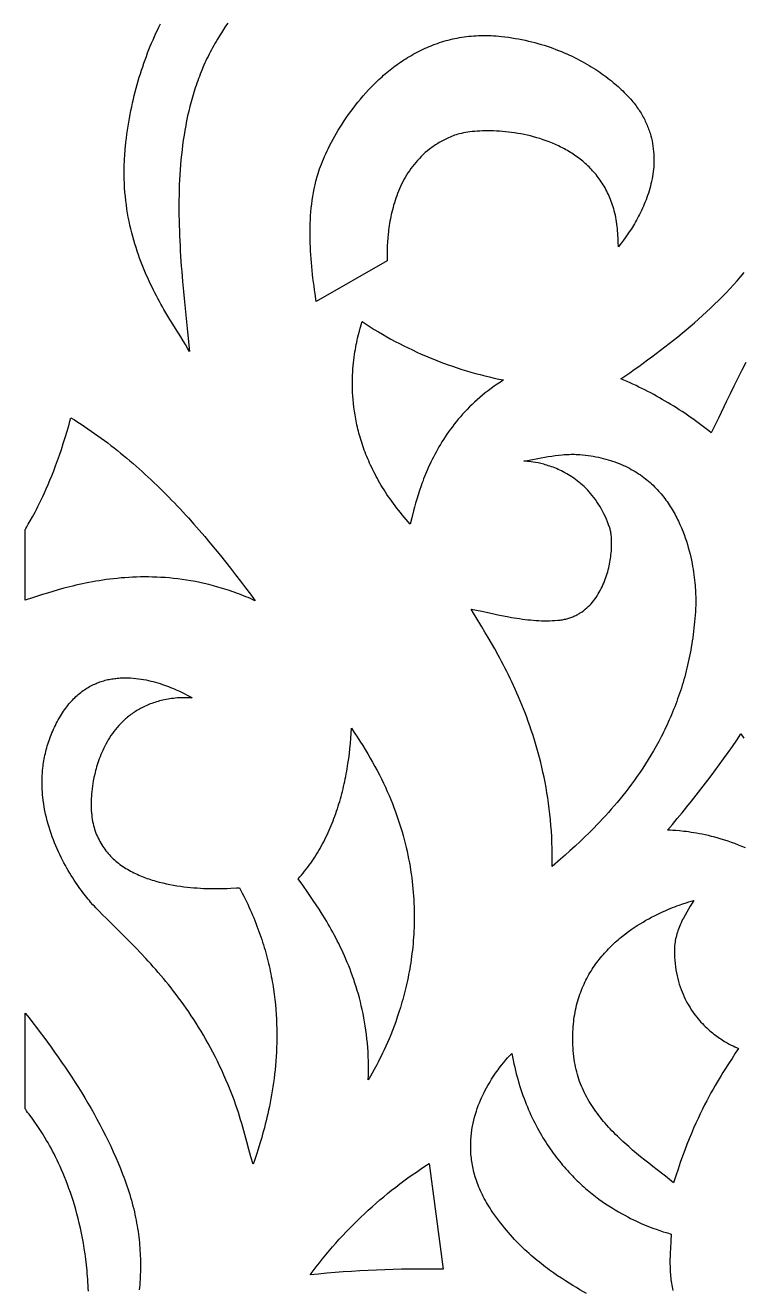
# Model space of a CAD drawing. Extents: x -1000 to 1000, y -1450 to 1450.
# Drawn here: x -550 to -323.5, y 194 to 593.4 of the extents above; entities that cross this region are included whole.
import ezdxf

# ---------------------------------------------------------------- set-up
doc = ezdxf.new("R2010")
doc.units = 0
doc.layers.add('LAYER_1', color=18, linetype='CONTINUOUS')

msp = doc.modelspace()

# ---------------------------------------------------------------- linework, layer by layer
at = {"layer": 'LAYER_1'}
for points in [[(-486.08, 594.04), (-486.75, 593.04), (-487.42, 592.02), (-488.08, 591), (-488.72, 589.97), (-489.36, 588.93), (-489.75, 588.26), (-490.14, 587.6), (-490.52, 586.93), (-490.89, 586.25), (-491.25, 585.57), (-491.61, 584.89), (-491.96, 584.21), (-492.3, 583.52), (-492.63, 582.84), (-492.96, 582.14), (-493.28, 581.45), (-493.59, 580.75), (-493.89, 580.05), (-494.19, 579.34), (-494.48, 578.64), (-494.76, 577.93), (-495.04, 577.21), (-495.31, 576.5), (-495.57, 575.78), (-495.83, 575.06), (-496.07, 574.34), (-496.32, 573.61), (-496.55, 572.88), (-496.78, 572.15), (-497.22, 570.68), (-497.64, 569.21), (-498.03, 567.72), (-498.39, 566.22), (-498.74, 564.72), (-499.06, 563.21), (-499.35, 561.69), (-499.63, 560.16), (-499.88, 558.62), (-500.12, 557.08), (-500.33, 555.53), (-500.52, 553.98), (-500.7, 552.42), (-500.85, 550.85), (-500.99, 549.28), (-501.11, 547.71), (-501.21, 546.13), (-501.3, 544.54), (-501.37, 542.95), (-501.42, 541.36), (-501.46, 539.76), (-501.49, 538.16), (-501.5, 536.56), (-501.5, 534.96), (-501.48, 533.35), (-501.45, 531.74), (-501.41, 530.14), (-501.36, 528.53), (-501.3, 526.91), (-501.23, 525.3), (-501.15, 523.69), (-501.06, 522.08), (-500.96, 520.47), (-500.85, 518.86), (-500.74, 517.25), (-500.62, 515.64), (-500.36, 512.43), (-500.07, 509.23), (-499.77, 506.04), (-499.46, 502.87), (-498.81, 496.58), (-498.16, 490.38), (-498.76, 491.42), (-499.43, 492.53), (-500.14, 493.7), (-500.91, 494.93), (-502.57, 497.58), (-503.45, 499), (-504.35, 500.48), (-505.28, 502.02), (-506.22, 503.62), (-506.69, 504.45), (-507.16, 505.29), (-507.63, 506.15), (-508.11, 507.02), (-508.58, 507.91), (-509.05, 508.81), (-509.52, 509.74), (-509.98, 510.67), (-510.44, 511.62), (-510.9, 512.59), (-511.35, 513.58), (-511.8, 514.58), (-512.23, 515.59), (-512.66, 516.62), (-513.08, 517.67), (-513.5, 518.74), (-513.9, 519.82), (-514.29, 520.91), (-514.67, 522.02), (-515.04, 523.15), (-515.4, 524.3), (-515.74, 525.46), (-516.07, 526.63), (-516.38, 527.83), (-516.68, 529.03), (-516.96, 530.26), (-517.22, 531.5), (-517.47, 532.76), (-517.7, 534.03), (-517.91, 535.32), (-518.09, 536.63), (-518.26, 537.95), (-518.41, 539.29), (-518.53, 540.64), (-518.63, 542.02), (-518.7, 543.4), (-518.76, 544.81), (-518.78, 546.23), (-518.78, 547.67), (-518.76, 549.12), (-518.7, 550.59), (-518.66, 551.33), (-518.62, 552.08), (-518.57, 552.83), (-518.51, 553.58), (-518.44, 554.34), (-518.37, 555.1), (-518.23, 556.4), (-518.08, 557.68), (-517.91, 558.96), (-517.73, 560.23), (-517.54, 561.48), (-517.34, 562.73), (-517.12, 563.97), (-516.9, 565.2), (-516.66, 566.41), (-516.41, 567.62), (-516.15, 568.82), (-515.87, 570.01), (-515.59, 571.19), (-515.29, 572.36), (-514.99, 573.52), (-514.67, 574.67), (-514.34, 575.81), (-514, 576.94), (-513.66, 578.07), (-513.3, 579.18), (-512.93, 580.28), (-512.55, 581.38), (-512.17, 582.46), (-511.77, 583.54), (-511.37, 584.61), (-510.95, 585.67), (-510.53, 586.71), (-510.1, 587.75), (-509.66, 588.78), (-509.21, 589.8), (-508.75, 590.82), (-508.29, 591.82), (-507.82, 592.81), (-507.34, 593.8)], [(-322.48, 486.88), (-323.75, 484.4), (-325, 481.91), (-326.24, 479.43), (-327.46, 476.94), (-328.67, 474.46), (-331.05, 469.52), (-333.4, 464.62), (-334.21, 465.28), (-335.03, 465.92), (-335.85, 466.56), (-336.68, 467.19), (-337.51, 467.81), (-338.35, 468.42), (-339.2, 469.03), (-340.05, 469.63), (-340.91, 470.23), (-341.77, 470.81), (-342.64, 471.39), (-343.51, 471.96), (-344.39, 472.52), (-345.27, 473.08), (-346.16, 473.63), (-347.06, 474.16), (-347.95, 474.7), (-348.86, 475.22), (-349.76, 475.74), (-350.68, 476.24), (-351.59, 476.74), (-352.51, 477.23), (-353.44, 477.71), (-354.37, 478.19), (-355.3, 478.65), (-356.23, 479.11), (-357.17, 479.56), (-358.12, 480), (-359.06, 480.43), (-360.01, 480.85), (-360.97, 481.27), (-361.92, 481.67), (-359.12, 483.64), (-357.72, 484.63), (-356.32, 485.63), (-354.93, 486.64), (-353.54, 487.65), (-352.15, 488.68), (-350.77, 489.71), (-349.4, 490.75), (-348.03, 491.8), (-346.67, 492.85), (-345.32, 493.92), (-343.98, 495), (-342.64, 496.09), (-341.32, 497.19), (-340, 498.3), (-338.7, 499.42), (-337.41, 500.56), (-336.13, 501.7), (-334.86, 502.86), (-333.61, 504.04), (-332.37, 505.23), (-331.15, 506.43), (-329.94, 507.64), (-328.75, 508.87), (-327.58, 510.12), (-326.42, 511.38), (-325.28, 512.65), (-324.16, 513.95), (-323.06, 515.25)], [(-322.64, 333.54), (-323.74, 334.02), (-324.83, 334.48), (-325.93, 334.91), (-327.02, 335.31), (-328.1, 335.69), (-329.17, 336.04), (-330.23, 336.36), (-331.28, 336.67), (-332.31, 336.95), (-333.32, 337.21), (-334.32, 337.44), (-335.29, 337.66), (-336.24, 337.86), (-337.17, 338.04), (-338.06, 338.2), (-338.93, 338.35), (-339.77, 338.48), (-340.57, 338.6), (-341.34, 338.7), (-342.08, 338.79), (-343.42, 338.93), (-344.59, 339.03), (-345.58, 339.1), (-346.36, 339.14), (-347.24, 339.16), (-345.69, 340.98), (-344.15, 342.82), (-342.63, 344.66), (-341.12, 346.52), (-339.62, 348.38), (-338.14, 350.26), (-336.67, 352.15), (-335.21, 354.04), (-333.76, 355.95), (-332.33, 357.87), (-330.91, 359.8), (-329.51, 361.73), (-328.12, 363.68), (-326.74, 365.64), (-325.38, 367.6), (-324.03, 369.57), (-323.13, 368.24)], [(-530.06, 193.55), (-530.11, 194.51), (-530.16, 195.47), (-530.22, 196.41), (-530.28, 197.35), (-530.35, 198.27), (-530.43, 199.19), (-530.51, 200.1), (-530.7, 201.9), (-530.9, 203.66), (-531.14, 205.38), (-531.39, 207.08), (-531.66, 208.74), (-531.96, 210.36), (-532.27, 211.95), (-532.6, 213.51), (-532.94, 215.04), (-533.31, 216.53), (-533.68, 217.99), (-534.07, 219.41), (-534.48, 220.81), (-534.89, 222.17), (-535.32, 223.49), (-535.75, 224.79), (-536.2, 226.05), (-536.65, 227.28), (-537.11, 228.48), (-537.58, 229.65), (-538.05, 230.78), (-538.52, 231.89), (-539, 232.96), (-539.48, 234), (-539.96, 235), (-540.44, 235.98), (-540.92, 236.93), (-541.4, 237.84), (-541.87, 238.72), (-542.34, 239.58), (-542.81, 240.4), (-543.27, 241.19), (-543.72, 241.95), (-544.17, 242.68), (-544.61, 243.38), (-545.03, 244.05), (-545.45, 244.69), (-546.25, 245.88), (-546.99, 246.95), (-547.67, 247.9), (-548.81, 249.45), (-549.26, 250.06), (-549.61, 250.55), (-549.86, 250.92), (-549.94, 251.07), (-550, 251.19), (-550, 281.38), (-548.81, 279.87), (-547.63, 278.36), (-546.46, 276.84), (-545.29, 275.31), (-544.14, 273.77), (-542.99, 272.22), (-541.86, 270.66), (-540.73, 269.1), (-539.62, 267.52), (-538.52, 265.94), (-537.43, 264.34), (-536.35, 262.74), (-535.29, 261.13), (-534.24, 259.51), (-533.21, 257.88), (-532.2, 256.24), (-531.2, 254.59), (-530.21, 252.93), (-529.25, 251.27), (-528.3, 249.59), (-527.37, 247.9), (-526.46, 246.21), (-525.58, 244.5), (-524.71, 242.79), (-523.86, 241.07), (-523.04, 239.33), (-522.23, 237.59), (-521.45, 235.84), (-520.7, 234.08), (-519.97, 232.31), (-519.26, 230.53), (-518.92, 229.63), (-518.58, 228.73), (-518.24, 227.81), (-517.92, 226.88), (-517.6, 225.96), (-517.31, 225.04), (-517.02, 224.12), (-516.75, 223.21), (-516.48, 222.3), (-516.24, 221.39), (-516, 220.48), (-515.78, 219.58), (-515.57, 218.68), (-515.37, 217.78), (-515.18, 216.89), (-515, 216), (-514.84, 215.11), (-514.68, 214.22), (-514.54, 213.34), (-514.41, 212.46), (-514.29, 211.59), (-514.18, 210.72), (-514.08, 209.85), (-513.99, 208.98), (-513.91, 208.12), (-513.84, 207.26), (-513.79, 206.4), (-513.74, 205.55), (-513.7, 204.7), (-513.67, 203.86), (-513.65, 203.01), (-513.64, 202.17), (-513.64, 201.34), (-513.65, 200.51), (-513.66, 199.68), (-513.69, 198.86), (-513.72, 198.04), (-513.76, 197.22), (-513.81, 196.41), (-513.87, 195.6), (-513.94, 194.79), (-514.01, 193.99)], [(-372.75, 192.82), (-374.87, 194.06), (-375.98, 194.72), (-377.12, 195.41), (-378.28, 196.13), (-379.48, 196.88), (-380.69, 197.66), (-381.93, 198.48), (-383.18, 199.35), (-384.45, 200.25), (-385.09, 200.72), (-385.74, 201.2), (-386.38, 201.69), (-387.03, 202.19), (-387.68, 202.71), (-388.33, 203.23), (-388.98, 203.77), (-389.64, 204.33), (-390.29, 204.89), (-390.95, 205.47), (-391.6, 206.07), (-392.26, 206.68), (-392.91, 207.3), (-393.57, 207.94), (-394.22, 208.59), (-394.87, 209.25), (-395.52, 209.94), (-396.17, 210.64), (-396.81, 211.35), (-397.45, 212.08), (-398.09, 212.83), (-398.73, 213.59), (-399.36, 214.38), (-399.99, 215.18), (-400.61, 215.99), (-401.23, 216.83), (-401.84, 217.68), (-402.45, 218.55), (-402.87, 219.17), (-403.27, 219.79), (-403.66, 220.4), (-404.03, 221.01), (-404.39, 221.62), (-404.74, 222.23), (-405.07, 222.84), (-405.38, 223.45), (-405.69, 224.05), (-405.98, 224.65), (-406.25, 225.25), (-406.52, 225.85), (-406.77, 226.45), (-407, 227.04), (-407.23, 227.63), (-407.44, 228.22), (-407.64, 228.81), (-407.83, 229.39), (-408.01, 229.98), (-408.17, 230.56), (-408.33, 231.14), (-408.47, 231.71), (-408.6, 232.29), (-408.72, 232.86), (-408.83, 233.43), (-408.93, 233.99), (-409.02, 234.55), (-409.09, 235.11), (-409.16, 235.67), (-409.22, 236.23), (-409.27, 236.78), (-409.31, 237.33), (-409.34, 237.87), (-409.36, 238.41), (-409.37, 238.95), (-409.37, 239.49), (-409.37, 240.02), (-409.35, 240.55), (-409.33, 241.08), (-409.3, 241.6), (-409.26, 242.12), (-409.22, 242.64), (-409.16, 243.15), (-409.1, 243.66), (-409.03, 244.17), (-408.96, 244.67), (-408.88, 245.17), (-408.79, 245.66), (-408.59, 246.64), (-408.37, 247.6), (-408.13, 248.55), (-407.87, 249.48), (-407.58, 250.39), (-407.28, 251.29), (-406.96, 252.17), (-406.63, 253.03), (-406.28, 253.87), (-405.92, 254.69), (-405.55, 255.5), (-405.16, 256.28), (-404.77, 257.05), (-404.38, 257.79), (-403.97, 258.51), (-403.57, 259.22), (-403.16, 259.9), (-402.75, 260.55), (-402.34, 261.19), (-401.93, 261.8), (-401.52, 262.4), (-401.12, 262.96), (-400.73, 263.51), (-400.34, 264.02), (-399.6, 264.99), (-398.9, 265.85), (-398.27, 266.6), (-397.7, 267.25), (-396.83, 268.21), (-396.38, 268.69), (-396.17, 267.58), (-395.95, 266.49), (-395.72, 265.42), (-395.48, 264.36), (-395.23, 263.31), (-394.96, 262.27), (-394.69, 261.25), (-394.41, 260.25), (-394.12, 259.25), (-393.82, 258.27), (-393.51, 257.3), (-393.19, 256.35), (-392.86, 255.41), (-392.52, 254.48), (-392.18, 253.57), (-391.82, 252.66), (-391.46, 251.77), (-391.09, 250.9), (-390.71, 250.03), (-390.33, 249.18), (-389.93, 248.34), (-389.54, 247.51), (-389.13, 246.7), (-388.72, 245.89), (-388.3, 245.1), (-387.87, 244.32), (-387.44, 243.56), (-387, 242.8), (-386.55, 242.06), (-386.1, 241.32), (-385.65, 240.6), (-385.19, 239.89), (-384.72, 239.19), (-384.25, 238.51), (-383.78, 237.83), (-383.3, 237.17), (-382.82, 236.51), (-382.33, 235.87), (-381.84, 235.24), (-381.34, 234.62), (-380.84, 234.01), (-380.34, 233.41), (-379.84, 232.82), (-379.33, 232.24), (-378.82, 231.67), (-378.31, 231.11), (-377.79, 230.56), (-377.27, 230.02), (-376.75, 229.49), (-376.23, 228.97), (-375.71, 228.46), (-375.19, 227.96), (-374.66, 227.47), (-374.13, 226.99), (-373.61, 226.52), (-373.08, 226.06), (-372.55, 225.61), (-372.02, 225.16), (-370.97, 224.3), (-369.91, 223.48), (-368.86, 222.69), (-367.82, 221.93), (-366.77, 221.21), (-365.74, 220.52), (-364.72, 219.86), (-363.7, 219.24), (-362.7, 218.64), (-361.72, 218.08), (-360.75, 217.54), (-359.79, 217.03), (-358.86, 216.55), (-357.94, 216.1), (-357.04, 215.68), (-356.17, 215.28), (-355.33, 214.9), (-354.51, 214.55), (-353.71, 214.22), (-352.95, 213.92), (-352.22, 213.63), (-351.52, 213.37), (-350.85, 213.13), (-349.63, 212.71), (-348.55, 212.37), (-347.65, 212.09), (-346.92, 211.88), (-346.39, 211.73), (-346.06, 211.63), (-346.19, 209.33), (-346.31, 207.01), (-346.37, 205.85), (-346.41, 204.69), (-346.44, 203.53), (-346.44, 202.38), (-346.43, 201.22), (-346.41, 200.64), (-346.39, 200.07), (-346.36, 199.49), (-346.32, 198.92), (-346.27, 198.35), (-346.22, 197.78), (-346.15, 197.21), (-346.08, 196.64), (-345.99, 196.07), (-345.9, 195.51), (-345.79, 194.95), (-345.67, 194.39), (-345.54, 193.83)]]:
    msp.add_lwpolyline(points, dxfattribs=at)
for points in [[(-404.54, 590.14), (-403.75, 590.13), (-402.95, 590.1), (-402.14, 590.06), (-401.33, 590), (-400.51, 589.93), (-399.69, 589.85), (-398.57, 589.71), (-397.47, 589.57), (-396.38, 589.4), (-395.3, 589.22), (-394.23, 589.03), (-393.18, 588.83), (-392.14, 588.61), (-391.12, 588.37), (-390.11, 588.13), (-389.11, 587.87), (-388.12, 587.6), (-387.15, 587.32), (-386.19, 587.03), (-385.25, 586.72), (-384.32, 586.41), (-383.4, 586.08), (-382.49, 585.75), (-381.6, 585.41), (-380.73, 585.06), (-379.86, 584.69), (-379.01, 584.32), (-378.18, 583.95), (-377.36, 583.56), (-376.55, 583.17), (-375.75, 582.77), (-374.97, 582.37), (-374.21, 581.96), (-373.45, 581.54), (-372.71, 581.12), (-371.99, 580.69), (-371.28, 580.26), (-370.58, 579.83), (-369.9, 579.39), (-369.23, 578.95), (-368.57, 578.5), (-367.93, 578.05), (-367.31, 577.6), (-366.69, 577.15), (-366.09, 576.7), (-365.51, 576.24), (-364.94, 575.79), (-364.38, 575.33), (-363.84, 574.88), (-363.32, 574.42), (-362.8, 573.97), (-362.31, 573.51), (-361.82, 573.06), (-361.35, 572.61), (-360.9, 572.16), (-360.46, 571.72), (-360.03, 571.28), (-359.62, 570.84), (-359.22, 570.4), (-358.84, 569.97), (-358.47, 569.55), (-358.12, 569.13), (-357.78, 568.71), (-357.46, 568.3), (-357.15, 567.9), (-356.86, 567.5), (-356.58, 567.11), (-356.31, 566.72), (-356.06, 566.35), (-355.83, 565.98), (-355.57, 565.57), (-355.33, 565.15), (-355.09, 564.74), (-354.86, 564.32), (-354.64, 563.9), (-354.43, 563.49), (-354.23, 563.07), (-354.03, 562.65), (-353.85, 562.24), (-353.67, 561.82), (-353.5, 561.4), (-353.33, 560.99), (-353.18, 560.57), (-353.03, 560.16), (-352.89, 559.74), (-352.75, 559.32), (-352.51, 558.49), (-352.29, 557.66), (-352.1, 556.83), (-351.94, 556.01), (-351.81, 555.18), (-351.7, 554.36), (-351.61, 553.54), (-351.55, 552.73), (-351.51, 551.91), (-351.5, 551.1), (-351.5, 550.3), (-351.53, 549.5), (-351.58, 548.7), (-351.65, 547.91), (-351.74, 547.13), (-351.84, 546.35), (-351.97, 545.57), (-352.11, 544.81), (-352.26, 544.05), (-352.44, 543.29), (-352.62, 542.55), (-352.82, 541.81), (-353.04, 541.08), (-353.26, 540.35), (-353.5, 539.64), (-353.75, 538.93), (-354.01, 538.24), (-354.28, 537.55), (-354.56, 536.87), (-354.84, 536.2), (-355.14, 535.55), (-355.44, 534.9), (-355.74, 534.26), (-356.05, 533.64), (-356.37, 533.03), (-356.69, 532.43), (-357.01, 531.84), (-357.33, 531.26), (-357.66, 530.7), (-357.99, 530.15), (-358.64, 529.09), (-359.29, 528.09), (-359.92, 527.15), (-360.54, 526.26), (-361.14, 525.45), (-361.71, 524.7), (-362.24, 524.01), (-362.73, 523.4), (-362.78, 524.84), (-362.85, 526.27), (-362.89, 526.99), (-362.93, 527.7), (-362.99, 528.42), (-363.06, 529.13), (-363.13, 529.84), (-363.22, 530.56), (-363.32, 531.26), (-363.43, 531.97), (-363.55, 532.67), (-363.69, 533.37), (-363.85, 534.07), (-364.03, 534.76), (-364.19, 535.37), (-364.37, 535.98), (-364.56, 536.57), (-364.76, 537.15), (-364.97, 537.72), (-365.18, 538.29), (-365.41, 538.85), (-365.64, 539.39), (-365.89, 539.93), (-366.14, 540.46), (-366.4, 540.99), (-366.67, 541.5), (-366.95, 542), (-367.23, 542.5), (-367.52, 542.99), (-367.82, 543.47), (-368.13, 543.94), (-368.45, 544.4), (-368.77, 544.86), (-369.1, 545.31), (-369.44, 545.74), (-369.79, 546.18), (-370.14, 546.6), (-370.5, 547.01), (-370.86, 547.42), (-371.23, 547.82), (-371.61, 548.21), (-371.99, 548.6), (-372.38, 548.98), (-372.78, 549.35), (-373.18, 549.71), (-373.58, 550.06), (-373.99, 550.41), (-374.41, 550.75), (-374.83, 551.08), (-375.25, 551.41), (-375.68, 551.73), (-376.12, 552.04), (-376.56, 552.34), (-377, 552.64), (-377.45, 552.93), (-377.9, 553.22), (-378.36, 553.49), (-378.81, 553.77), (-379.28, 554.03), (-379.74, 554.29), (-380.21, 554.54), (-380.68, 554.78), (-381.16, 555.02), (-381.63, 555.25), (-382.6, 555.7), (-383.57, 556.12), (-384.55, 556.51), (-385.53, 556.88), (-386.52, 557.23), (-387.52, 557.56), (-388.52, 557.86), (-389.52, 558.14), (-390.52, 558.4), (-391.52, 558.64), (-392.52, 558.86), (-393.51, 559.05), (-394.51, 559.23), (-395.49, 559.39), (-396.47, 559.53), (-397.45, 559.65), (-398.41, 559.75), (-399.36, 559.84), (-400.31, 559.91), (-401.24, 559.96), (-402.15, 560), (-403.05, 560.02), (-403.94, 560.03), (-404.81, 560.02), (-405.66, 560), (-406.49, 559.96), (-407.3, 559.91), (-408.08, 559.85), (-408.85, 559.77), (-409.59, 559.68), (-410.3, 559.59), (-410.99, 559.48), (-411.65, 559.36), (-412.28, 559.23), (-412.88, 559.09), (-413.45, 558.94), (-413.99, 558.78), (-414.49, 558.61), (-414.95, 558.44), (-415.42, 558.25), (-415.88, 558.05), (-416.33, 557.85), (-416.78, 557.65), (-417.22, 557.44), (-417.65, 557.22), (-418.08, 557), (-418.5, 556.78), (-418.91, 556.54), (-419.32, 556.31), (-419.72, 556.07), (-420.11, 555.82), (-420.5, 555.57), (-420.88, 555.32), (-421.25, 555.06), (-421.62, 554.8), (-421.98, 554.53), (-422.34, 554.26), (-423.03, 553.7), (-423.7, 553.13), (-424.35, 552.54), (-424.97, 551.94), (-425.57, 551.33), (-426.15, 550.7), (-426.71, 550.06), (-427.25, 549.41), (-427.76, 548.75), (-428.25, 548.08), (-428.73, 547.4), (-429.18, 546.71), (-429.62, 546.02), (-430.03, 545.31), (-430.43, 544.6), (-430.81, 543.89), (-431.17, 543.16), (-431.51, 542.44), (-431.84, 541.71), (-432.15, 540.98), (-432.45, 540.24), (-432.72, 539.51), (-432.99, 538.77), (-433.24, 538.03), (-433.47, 537.29), (-433.69, 536.56), (-433.89, 535.83), (-434.09, 535.09), (-434.27, 534.37), (-434.43, 533.64), (-434.59, 532.93), (-434.73, 532.21), (-434.86, 531.5), (-434.98, 530.8), (-435.1, 530.11), (-435.2, 529.43), (-435.29, 528.75), (-435.37, 528.09), (-435.44, 527.43), (-435.56, 526.15), (-435.65, 524.93), (-435.71, 523.75), (-435.75, 522.64), (-435.77, 521.6), (-435.77, 520.63), (-435.75, 519.73), (-435.73, 518.92), (-458.14, 506.12), (-458.5, 508.54), (-458.68, 509.76), (-458.84, 510.99), (-459, 512.22), (-459.16, 513.45), (-459.3, 514.68), (-459.43, 515.91), (-459.56, 517.15), (-459.67, 518.39), (-459.77, 519.62), (-459.86, 520.86), (-459.93, 522.1), (-459.99, 523.34), (-460.04, 524.58), (-460.07, 525.82), (-460.08, 527.06), (-460.08, 528.3), (-460.06, 529.53), (-460.03, 530.77), (-459.97, 532), (-459.9, 533.23), (-459.8, 534.46), (-459.69, 535.68), (-459.55, 536.9), (-459.39, 538.11), (-459.21, 539.32), (-459, 540.53), (-458.77, 541.73), (-458.52, 542.93), (-458.24, 544.12), (-458.09, 544.71), (-457.93, 545.3), (-457.75, 545.93), (-457.55, 546.58), (-457.33, 547.27), (-457.08, 547.99), (-456.81, 548.73), (-456.52, 549.5), (-456.2, 550.29), (-455.86, 551.1), (-455.5, 551.94), (-455.11, 552.8), (-454.7, 553.67), (-454.27, 554.57), (-453.81, 555.48), (-453.33, 556.4), (-452.82, 557.34), (-452.3, 558.29), (-451.75, 559.25), (-451.17, 560.22), (-450.58, 561.19), (-449.96, 562.17), (-449.31, 563.16), (-448.65, 564.15), (-447.96, 565.14), (-447.24, 566.13), (-446.51, 567.12), (-445.75, 568.11), (-444.96, 569.09), (-444.16, 570.07), (-443.33, 571.05), (-442.47, 572.01), (-441.6, 572.97), (-440.7, 573.91), (-439.78, 574.84), (-438.83, 575.76), (-438.35, 576.21), (-437.86, 576.66), (-437.37, 577.11), (-436.87, 577.55), (-436.36, 577.98), (-435.85, 578.41), (-435.34, 578.84), (-434.81, 579.26), (-434.29, 579.68), (-433.75, 580.09), (-433.21, 580.5), (-432.67, 580.9), (-432.12, 581.29), (-431.56, 581.68), (-431, 582.06), (-430.43, 582.43), (-429.85, 582.8), (-429.27, 583.16), (-428.69, 583.52), (-428.1, 583.86), (-427.5, 584.2), (-426.9, 584.54), (-426.29, 584.86), (-425.67, 585.18), (-425.05, 585.49), (-424.42, 585.79), (-423.79, 586.08), (-423.15, 586.36), (-422.51, 586.64), (-421.86, 586.9), (-421.21, 587.16), (-420.54, 587.41), (-419.88, 587.65), (-419.21, 587.88), (-418.53, 588.09), (-417.84, 588.3), (-417.15, 588.5), (-416.46, 588.69), (-415.76, 588.87), (-415.05, 589.03), (-414.33, 589.19), (-413.62, 589.33), (-412.89, 589.47), (-412.16, 589.59), (-411.42, 589.7), (-410.68, 589.8), (-409.94, 589.89), (-409.18, 589.96), (-408.42, 590.02), (-407.66, 590.07), (-406.89, 590.11), (-406.11, 590.13), (-405.33, 590.15)], [(-442.37, 498.95), (-441.09, 498.13), (-439.81, 497.33), (-438.51, 496.54), (-437.21, 495.77), (-435.89, 495.01), (-434.56, 494.27), (-433.23, 493.54), (-431.88, 492.84), (-430.52, 492.14), (-429.16, 491.47), (-427.78, 490.81), (-426.4, 490.17), (-425.01, 489.54), (-423.61, 488.94), (-422.21, 488.35), (-420.79, 487.77), (-419.37, 487.22), (-417.95, 486.68), (-416.51, 486.16), (-415.07, 485.65), (-413.63, 485.17), (-412.18, 484.7), (-410.73, 484.25), (-409.27, 483.82), (-407.81, 483.41), (-406.34, 483.02), (-404.87, 482.65), (-403.39, 482.29), (-401.92, 481.96), (-400.44, 481.64), (-398.96, 481.34), (-399.99, 480.68), (-400.99, 480.01), (-401.97, 479.34), (-402.92, 478.65), (-403.85, 477.95), (-404.76, 477.24), (-405.64, 476.52), (-406.5, 475.79), (-407.34, 475.06), (-408.16, 474.31), (-408.95, 473.56), (-409.72, 472.81), (-410.48, 472.05), (-411.21, 471.28), (-411.91, 470.5), (-412.6, 469.73), (-413.27, 468.94), (-413.92, 468.16), (-414.55, 467.37), (-415.16, 466.57), (-415.76, 465.78), (-416.33, 464.98), (-416.89, 464.18), (-417.43, 463.38), (-417.95, 462.58), (-418.45, 461.78), (-418.94, 460.98), (-419.41, 460.18), (-419.87, 459.38), (-420.31, 458.59), (-420.74, 457.79), (-421.15, 457), (-421.54, 456.21), (-421.92, 455.43), (-422.29, 454.65), (-422.65, 453.87), (-422.99, 453.1), (-423.32, 452.33), (-423.63, 451.57), (-423.94, 450.82), (-424.23, 450.07), (-424.51, 449.33), (-424.78, 448.6), (-425.04, 447.88), (-425.52, 446.46), (-425.97, 445.08), (-426.38, 443.74), (-426.76, 442.44), (-427.1, 441.2), (-427.42, 440.01), (-427.98, 437.8), (-428.46, 435.85), (-429.11, 436.57), (-429.75, 437.3), (-430.37, 438.02), (-430.97, 438.74), (-431.56, 439.46), (-432.14, 440.18), (-432.7, 440.9), (-433.25, 441.62), (-433.79, 442.34), (-434.31, 443.06), (-434.82, 443.78), (-435.31, 444.49), (-435.8, 445.21), (-436.27, 445.92), (-436.72, 446.64), (-437.17, 447.35), (-437.6, 448.06), (-438.02, 448.77), (-438.43, 449.48), (-438.82, 450.19), (-439.21, 450.89), (-439.58, 451.6), (-439.94, 452.3), (-440.29, 453), (-440.63, 453.7), (-440.96, 454.4), (-441.27, 455.09), (-441.58, 455.78), (-441.88, 456.47), (-442.16, 457.16), (-442.43, 457.84), (-442.7, 458.53), (-442.95, 459.21), (-443.2, 459.88), (-443.43, 460.56), (-443.66, 461.23), (-443.87, 461.9), (-444.08, 462.57), (-444.28, 463.23), (-444.47, 463.89), (-444.65, 464.55), (-444.82, 465.2), (-444.98, 465.85), (-445.13, 466.49), (-445.28, 467.14), (-445.42, 467.78), (-445.67, 469.04), (-445.89, 470.29), (-446.08, 471.53), (-446.25, 472.75), (-446.39, 473.95), (-446.5, 475.13), (-446.59, 476.29), (-446.65, 477.43), (-446.69, 478.56), (-446.72, 479.66), (-446.72, 480.74), (-446.7, 481.79), (-446.67, 482.83), (-446.62, 483.84), (-446.55, 484.83), (-446.48, 485.79), (-446.39, 486.73), (-446.29, 487.64), (-446.17, 488.52), (-446.05, 489.37), (-445.93, 490.2), (-445.79, 491), (-445.65, 491.77), (-445.51, 492.51), (-445.36, 493.21), (-445.22, 493.89), (-445.07, 494.53), (-444.77, 495.72), (-444.5, 496.77), (-444.24, 497.68), (-443.83, 499.05), (-443.7, 499.5), (-443.63, 499.78)], [(-534.5, 468.73), (-533.42, 468.05), (-532.35, 467.35), (-531.28, 466.65), (-530.21, 465.93), (-529.16, 465.21), (-528.11, 464.47), (-527.06, 463.73), (-526.03, 462.98), (-525, 462.21), (-523.97, 461.44), (-522.95, 460.66), (-521.94, 459.87), (-520.93, 459.08), (-519.93, 458.27), (-518.94, 457.46), (-517.95, 456.63), (-516.97, 455.8), (-515.99, 454.97), (-515.02, 454.12), (-514.06, 453.27), (-513.1, 452.41), (-512.15, 451.54), (-511.2, 450.66), (-510.26, 449.78), (-509.32, 448.89), (-508.39, 448), (-507.46, 447.1), (-506.55, 446.19), (-505.63, 445.28), (-504.72, 444.36), (-503.82, 443.43), (-502.92, 442.5), (-502.03, 441.56), (-501.14, 440.62), (-500.25, 439.67), (-499.38, 438.72), (-498.5, 437.76), (-496.77, 435.83), (-495.06, 433.88), (-493.36, 431.92), (-491.69, 429.94), (-490.03, 427.95), (-488.4, 425.94), (-486.78, 423.92), (-485.17, 421.89), (-483.59, 419.85), (-482.02, 417.81), (-480.46, 415.75), (-478.92, 413.69), (-477.4, 411.63), (-478.15, 411.96), (-478.9, 412.29), (-479.64, 412.6), (-480.39, 412.91), (-481.13, 413.21), (-481.87, 413.5), (-482.61, 413.79), (-483.35, 414.06), (-484.08, 414.33), (-484.81, 414.58), (-485.55, 414.83), (-486.28, 415.07), (-487.01, 415.31), (-487.73, 415.53), (-489.18, 415.96), (-490.62, 416.36), (-492.05, 416.73), (-493.47, 417.06), (-494.89, 417.37), (-496.29, 417.66), (-497.69, 417.91), (-499.07, 418.14), (-500.45, 418.35), (-501.82, 418.52), (-503.17, 418.68), (-504.52, 418.81), (-505.86, 418.92), (-507.18, 419), (-508.49, 419.07), (-509.79, 419.11), (-511.08, 419.14), (-512.36, 419.14), (-513.63, 419.13), (-514.88, 419.1), (-516.12, 419.05), (-517.35, 418.98), (-518.56, 418.9), (-519.76, 418.81), (-520.94, 418.7), (-522.12, 418.57), (-523.27, 418.43), (-524.42, 418.29), (-525.54, 418.12), (-526.66, 417.95), (-527.75, 417.77), (-528.83, 417.58), (-529.9, 417.38), (-530.95, 417.17), (-531.98, 416.96), (-533, 416.73), (-534, 416.51), (-534.98, 416.27), (-535.94, 416.04), (-536.89, 415.79), (-537.82, 415.55), (-539.62, 415.05), (-541.34, 414.55), (-542.99, 414.06), (-544.56, 413.57), (-547.45, 412.63), (-550, 411.79), (-550, 434.08), (-549.94, 434.22), (-549.84, 434.42), (-549.52, 434.99), (-549.06, 435.79), (-548.46, 436.83), (-547.74, 438.11), (-547.34, 438.84), (-546.92, 439.64), (-546.47, 440.49), (-546, 441.41), (-545.5, 442.4), (-544.99, 443.45), (-544.46, 444.56), (-543.92, 445.74), (-543.36, 446.98), (-542.79, 448.29), (-542.21, 449.67), (-541.63, 451.12), (-541.03, 452.63), (-540.43, 454.21), (-539.82, 455.86), (-539.21, 457.59), (-538.6, 459.38), (-537.99, 461.24), (-537.38, 463.17), (-536.78, 465.18), (-536.18, 467.26), (-535.89, 468.32), (-535.59, 469.41)], [(-376.57, 457.86), (-376.02, 457.84), (-375.46, 457.81), (-374.91, 457.77), (-374.03, 457.7), (-373.16, 457.6), (-372.31, 457.5), (-371.47, 457.38), (-370.65, 457.24), (-369.84, 457.1), (-369.04, 456.94), (-368.26, 456.76), (-367.49, 456.58), (-366.73, 456.38), (-365.99, 456.17), (-365.26, 455.95), (-364.54, 455.71), (-363.84, 455.47), (-363.14, 455.21), (-362.46, 454.95), (-361.8, 454.67), (-361.14, 454.38), (-360.5, 454.08), (-359.87, 453.77), (-359.25, 453.45), (-358.65, 453.12), (-358.05, 452.78), (-357.47, 452.44), (-356.9, 452.08), (-356.34, 451.71), (-355.79, 451.34), (-355.25, 450.96), (-354.72, 450.57), (-354.21, 450.17), (-353.7, 449.77), (-353.21, 449.35), (-352.73, 448.93), (-352.25, 448.51), (-351.79, 448.07), (-351.34, 447.63), (-350.9, 447.19), (-350.47, 446.74), (-350.05, 446.28), (-349.63, 445.81), (-349.23, 445.35), (-348.84, 444.87), (-348.46, 444.39), (-348.08, 443.91), (-347.72, 443.42), (-347.36, 442.93), (-347.01, 442.43), (-346.68, 441.93), (-346.35, 441.43), (-346.03, 440.93), (-345.72, 440.42), (-345.41, 439.9), (-345.12, 439.39), (-344.83, 438.87), (-344.55, 438.35), (-344.28, 437.83), (-344.02, 437.31), (-343.77, 436.79), (-343.52, 436.26), (-343.28, 435.74), (-342.82, 434.68), (-342.39, 433.63), (-341.99, 432.57), (-341.62, 431.52), (-341.27, 430.47), (-340.95, 429.43), (-340.65, 428.4), (-340.37, 427.38), (-340.12, 426.37), (-339.89, 425.37), (-339.68, 424.39), (-339.48, 423.42), (-339.31, 422.47), (-339.15, 421.55), (-339.01, 420.65), (-338.89, 419.77), (-338.78, 418.92), (-338.69, 418.09), (-338.61, 417.3), (-338.54, 416.54), (-338.48, 415.81), (-338.43, 415.12), (-338.36, 413.85), (-338.33, 412.74), (-338.31, 411.81), (-338.31, 411.08), (-338.33, 410.25), (-338.38, 409.19), (-338.43, 408.13), (-338.5, 407.08), (-338.58, 406.04), (-338.67, 405.01), (-338.76, 403.98), (-338.87, 402.97), (-338.99, 401.95), (-339.11, 400.95), (-339.25, 399.95), (-339.39, 398.96), (-339.55, 397.98), (-339.71, 397), (-339.88, 396.03), (-340.06, 395.07), (-340.25, 394.11), (-340.45, 393.16), (-340.65, 392.22), (-340.87, 391.29), (-341.09, 390.36), (-341.32, 389.44), (-341.55, 388.53), (-341.8, 387.62), (-342.05, 386.72), (-342.31, 385.83), (-342.58, 384.94), (-342.85, 384.06), (-343.13, 383.19), (-343.42, 382.32), (-343.72, 381.46), (-344.02, 380.61), (-344.33, 379.76), (-344.64, 378.93), (-344.96, 378.09), (-345.29, 377.27), (-345.62, 376.45), (-345.96, 375.64), (-346.3, 374.83), (-346.65, 374.03), (-347, 373.24), (-347.36, 372.46), (-347.73, 371.68), (-348.1, 370.91), (-348.47, 370.14), (-348.85, 369.38), (-349.23, 368.63), (-350.01, 367.14), (-350.81, 365.68), (-351.63, 364.25), (-352.45, 362.84), (-353.29, 361.46), (-354.15, 360.1), (-355.01, 358.77), (-355.89, 357.47), (-356.77, 356.19), (-357.67, 354.93), (-358.57, 353.7), (-359.47, 352.49), (-360.38, 351.31), (-361.3, 350.15), (-362.22, 349.02), (-363.14, 347.91), (-364.06, 346.83), (-364.98, 345.77), (-365.9, 344.73), (-366.81, 343.71), (-367.73, 342.72), (-368.63, 341.76), (-369.54, 340.82), (-370.43, 339.9), (-371.32, 339), (-372.2, 338.13), (-373.07, 337.27), (-373.93, 336.45), (-374.78, 335.64), (-376.43, 334.1), (-378.03, 332.64), (-379.55, 331.27), (-381, 329.99), (-383.62, 327.69), (-383.6, 329.61), (-383.61, 331.51), (-383.64, 333.39), (-383.7, 335.24), (-383.79, 337.08), (-383.9, 338.89), (-384.03, 340.69), (-384.19, 342.46), (-384.37, 344.21), (-384.57, 345.94), (-384.79, 347.65), (-385.04, 349.34), (-385.3, 351.01), (-385.58, 352.65), (-385.88, 354.28), (-386.2, 355.88), (-386.54, 357.47), (-386.89, 359.03), (-387.26, 360.57), (-387.64, 362.09), (-388.04, 363.59), (-388.45, 365.07), (-388.88, 366.53), (-389.31, 367.97), (-389.76, 369.39), (-390.22, 370.79), (-390.7, 372.17), (-391.18, 373.52), (-391.67, 374.86), (-392.16, 376.18), (-392.67, 377.47), (-393.18, 378.75), (-393.7, 380), (-394.23, 381.24), (-394.75, 382.45), (-395.29, 383.65), (-395.83, 384.82), (-396.37, 385.97), (-396.91, 387.11), (-397.45, 388.22), (-398, 389.32), (-398.55, 390.39), (-399.09, 391.44), (-399.63, 392.48), (-400.18, 393.49), (-400.72, 394.48), (-401.79, 396.41), (-402.84, 398.26), (-403.87, 400.03), (-404.86, 401.72), (-405.83, 403.34), (-407.63, 406.33), (-408.46, 407.71), (-409.24, 409.01), (-405.85, 408.29), (-402.45, 407.55), (-400.75, 407.2), (-399.04, 406.85), (-397.33, 406.53), (-396.48, 406.38), (-395.62, 406.23), (-394.77, 406.1), (-393.91, 405.97), (-393.05, 405.85), (-392.19, 405.74), (-391.34, 405.64), (-390.48, 405.55), (-389.62, 405.47), (-388.76, 405.41), (-387.9, 405.36), (-387.04, 405.32), (-386.18, 405.3), (-385.33, 405.3), (-384.47, 405.31), (-383.61, 405.34), (-382.75, 405.38), (-381.89, 405.45), (-381.51, 405.48), (-381.14, 405.53), (-380.78, 405.58), (-380.42, 405.63), (-380.06, 405.7), (-379.71, 405.77), (-379.37, 405.85), (-379.02, 405.94), (-378.69, 406.03), (-378.36, 406.13), (-378.03, 406.23), (-377.71, 406.35), (-377.39, 406.46), (-377.08, 406.59), (-376.77, 406.72), (-376.47, 406.86), (-376.17, 407), (-375.88, 407.15), (-375.59, 407.3), (-375.3, 407.46), (-375.02, 407.63), (-374.75, 407.8), (-374.21, 408.15), (-373.69, 408.53), (-373.19, 408.93), (-372.7, 409.34), (-372.24, 409.77), (-371.78, 410.22), (-371.35, 410.69), (-370.93, 411.17), (-370.53, 411.66), (-370.14, 412.17), (-369.77, 412.69), (-369.42, 413.22), (-369.08, 413.76), (-368.75, 414.31), (-368.44, 414.87), (-368.15, 415.44), (-367.87, 416.02), (-367.6, 416.6), (-367.35, 417.19), (-367.11, 417.79), (-366.88, 418.39), (-366.67, 418.99), (-366.47, 419.59), (-366.28, 420.2), (-366.11, 420.8), (-365.95, 421.41), (-365.8, 422.02), (-365.66, 422.62), (-365.53, 423.22), (-365.42, 423.82), (-365.32, 424.41), (-365.22, 425), (-365.14, 425.58), (-365.07, 426.16), (-365.01, 426.72), (-364.96, 427.28), (-364.92, 427.83), (-364.89, 428.37), (-364.87, 428.9), (-364.86, 429.42), (-364.86, 429.92), (-364.87, 430.41), (-364.88, 430.88), (-364.91, 431.34), (-364.94, 431.79), (-364.98, 432.21), (-365.03, 432.62), (-365.08, 433.01), (-365.15, 433.38), (-365.22, 433.73), (-365.29, 434.06), (-365.38, 434.37), (-365.47, 434.65), (-365.81, 435.6), (-366.16, 436.53), (-366.53, 437.42), (-366.92, 438.28), (-367.32, 439.12), (-367.74, 439.93), (-368.17, 440.71), (-368.61, 441.46), (-369.07, 442.19), (-369.53, 442.9), (-370.01, 443.58), (-370.49, 444.23), (-370.99, 444.86), (-371.49, 445.47), (-372, 446.05), (-372.52, 446.61), (-373.05, 447.15), (-373.58, 447.67), (-374.11, 448.16), (-374.65, 448.64), (-375.2, 449.09), (-375.75, 449.53), (-376.3, 449.94), (-376.85, 450.34), (-377.4, 450.71), (-377.96, 451.07), (-378.51, 451.41), (-379.06, 451.73), (-379.61, 452.04), (-380.16, 452.33), (-380.71, 452.61), (-381.25, 452.86), (-381.78, 453.11), (-382.32, 453.34), (-382.84, 453.55), (-383.36, 453.76), (-383.88, 453.94), (-384.38, 454.12), (-384.88, 454.28), (-385.37, 454.44), (-385.85, 454.58), (-386.31, 454.71), (-387.22, 454.94), (-388.07, 455.13), (-388.86, 455.28), (-389.6, 455.41), (-390.27, 455.51), (-390.87, 455.59), (-391.39, 455.64), (-392.17, 455.71), (-392.59, 455.75), (-390.39, 456.15), (-388.19, 456.56), (-387.09, 456.77), (-385.99, 456.96), (-384.88, 457.15), (-383.77, 457.32), (-382.67, 457.48), (-381.56, 457.61), (-380.45, 457.72), (-379.9, 457.76), (-379.34, 457.8), (-378.79, 457.83), (-378.24, 457.85), (-377.68, 457.86), (-377.13, 457.86)], [(-517.57, 387.27), (-516.73, 387.24), (-515.9, 387.18), (-515.08, 387.1), (-514.27, 387), (-513.46, 386.89), (-512.67, 386.75), (-511.88, 386.6), (-511.1, 386.44), (-510.34, 386.26), (-509.59, 386.07), (-508.85, 385.87), (-508.12, 385.66), (-507.41, 385.44), (-506.72, 385.21), (-506.05, 384.98), (-505.39, 384.75), (-504.75, 384.51), (-504.13, 384.26), (-503.53, 384.02), (-502.95, 383.78), (-502.4, 383.54), (-501.36, 383.07), (-500.42, 382.62), (-499.59, 382.2), (-498.87, 381.82), (-497.81, 381.24), (-497.28, 380.95), (-498.32, 380.97), (-499.36, 380.99), (-499.88, 381), (-500.4, 381), (-500.92, 380.99), (-501.44, 380.96), (-502.04, 380.91), (-502.63, 380.86), (-503.22, 380.79), (-503.79, 380.72), (-504.36, 380.64), (-504.92, 380.55), (-505.47, 380.45), (-506.01, 380.34), (-506.54, 380.23), (-507.07, 380.1), (-507.58, 379.97), (-508.09, 379.83), (-508.59, 379.69), (-509.09, 379.53), (-509.57, 379.37), (-510.05, 379.2), (-510.52, 379.03), (-510.98, 378.85), (-511.43, 378.66), (-511.88, 378.47), (-512.31, 378.26), (-512.74, 378.06), (-513.17, 377.84), (-513.58, 377.62), (-513.99, 377.4), (-514.39, 377.17), (-514.79, 376.93), (-515.17, 376.69), (-515.55, 376.45), (-515.93, 376.19), (-516.29, 375.94), (-516.65, 375.68), (-517, 375.41), (-517.35, 375.14), (-517.69, 374.87), (-518.02, 374.59), (-518.34, 374.3), (-518.66, 374.02), (-518.98, 373.73), (-519.28, 373.43), (-519.88, 372.84), (-520.45, 372.23), (-520.99, 371.6), (-521.51, 370.97), (-522.01, 370.33), (-522.49, 369.68), (-522.94, 369.03), (-523.38, 368.37), (-523.79, 367.7), (-524.18, 367.03), (-524.55, 366.36), (-524.9, 365.69), (-525.24, 365.02), (-525.55, 364.35), (-525.85, 363.68), (-526.13, 363.02), (-526.39, 362.36), (-526.64, 361.71), (-526.87, 361.07), (-527.09, 360.43), (-527.29, 359.8), (-527.48, 359.19), (-527.65, 358.58), (-527.81, 357.99), (-527.96, 357.42), (-528.09, 356.86), (-528.33, 355.79), (-528.53, 354.79), (-528.68, 353.88), (-528.81, 353.07), (-528.9, 352.36), (-529.02, 351.29), (-529.07, 350.74), (-529.13, 349.93), (-529.18, 349.14), (-529.22, 348.36), (-529.23, 347.59), (-529.23, 346.83), (-529.21, 346.1), (-529.17, 345.37), (-529.11, 344.66), (-529.04, 343.96), (-528.95, 343.28), (-528.85, 342.61), (-528.73, 341.95), (-528.59, 341.3), (-528.44, 340.67), (-528.28, 340.05), (-528.1, 339.45), (-527.9, 338.85), (-527.69, 338.27), (-527.47, 337.7), (-527.23, 337.15), (-526.98, 336.6), (-526.72, 336.07), (-526.45, 335.55), (-526.16, 335.04), (-525.86, 334.54), (-525.55, 334.06), (-525.22, 333.58), (-524.89, 333.12), (-524.54, 332.66), (-524.19, 332.22), (-523.82, 331.79), (-523.44, 331.37), (-523.06, 330.96), (-522.66, 330.56), (-522.25, 330.17), (-521.84, 329.79), (-521.42, 329.42), (-520.98, 329.07), (-520.54, 328.72), (-520.1, 328.38), (-519.64, 328.05), (-519.18, 327.73), (-518.71, 327.41), (-518.23, 327.11), (-517.74, 326.82), (-517.25, 326.53), (-516.76, 326.26), (-516.26, 325.99), (-515.75, 325.73), (-515.24, 325.48), (-514.72, 325.24), (-514.2, 325), (-513.67, 324.78), (-513.14, 324.56), (-512.61, 324.35), (-512.07, 324.14), (-511.53, 323.95), (-510.99, 323.76), (-510.44, 323.58), (-509.89, 323.4), (-509.34, 323.24), (-508.79, 323.07), (-507.68, 322.77), (-506.57, 322.5), (-505.45, 322.24), (-504.34, 322.02), (-503.23, 321.81), (-502.12, 321.63), (-501.02, 321.46), (-499.94, 321.32), (-498.86, 321.19), (-497.8, 321.08), (-496.75, 320.99), (-495.72, 320.91), (-494.72, 320.85), (-493.73, 320.8), (-492.77, 320.76), (-491.84, 320.74), (-490.94, 320.72), (-490.07, 320.71), (-489.24, 320.71), (-487.68, 320.74), (-486.29, 320.78), (-485.07, 320.83), (-483.27, 320.94), (-482.71, 320.97), (-482.4, 320.99), (-481.94, 320.12), (-481.48, 319.25), (-481.04, 318.38), (-480.6, 317.51), (-480.18, 316.65), (-479.77, 315.78), (-479.37, 314.92), (-478.98, 314.05), (-478.6, 313.19), (-478.23, 312.33), (-477.87, 311.47), (-477.52, 310.61), (-477.18, 309.76), (-476.85, 308.9), (-476.53, 308.05), (-476.22, 307.19), (-475.92, 306.34), (-475.63, 305.49), (-475.35, 304.65), (-475.07, 303.8), (-474.81, 302.96), (-474.56, 302.11), (-474.31, 301.27), (-474.07, 300.44), (-473.85, 299.6), (-473.63, 298.77), (-473.42, 297.93), (-473.22, 297.1), (-473.02, 296.28), (-472.84, 295.45), (-472.66, 294.63), (-472.49, 293.81), (-472.33, 292.99), (-472.18, 292.17), (-472.03, 291.36), (-471.89, 290.55), (-471.76, 289.74), (-471.64, 288.93), (-471.42, 287.33), (-471.22, 285.74), (-471.05, 284.16), (-470.91, 282.59), (-470.8, 281.03), (-470.71, 279.49), (-470.64, 277.96), (-470.6, 276.44), (-470.58, 274.94), (-470.59, 273.45), (-470.61, 271.98), (-470.65, 270.52), (-470.72, 269.08), (-470.8, 267.66), (-470.9, 266.25), (-471.02, 264.86), (-471.15, 263.48), (-471.3, 262.12), (-471.46, 260.78), (-471.64, 259.46), (-471.83, 258.16), (-472.03, 256.88), (-472.24, 255.62), (-472.46, 254.38), (-472.7, 253.16), (-472.94, 251.95), (-473.19, 250.78), (-473.44, 249.62), (-473.7, 248.48), (-473.97, 247.37), (-474.24, 246.28), (-474.52, 245.22), (-474.8, 244.17), (-475.08, 243.16), (-475.36, 242.16), (-475.93, 240.25), (-476.49, 238.44), (-477.04, 236.74), (-477.57, 235.15), (-478.07, 233.68), (-478.74, 236.01), (-479.38, 238.36), (-480.02, 240.7), (-480.66, 243.05), (-481.32, 245.39), (-481.65, 246.56), (-482, 247.72), (-482.36, 248.88), (-482.73, 250.04), (-483.11, 251.19), (-483.51, 252.34), (-484.1, 253.99), (-484.72, 255.61), (-485.34, 257.2), (-485.98, 258.77), (-486.63, 260.31), (-487.3, 261.83), (-487.97, 263.33), (-488.66, 264.79), (-489.36, 266.24), (-490.07, 267.66), (-490.79, 269.06), (-491.52, 270.43), (-492.25, 271.78), (-493, 273.1), (-493.75, 274.41), (-494.51, 275.69), (-495.28, 276.94), (-496.05, 278.18), (-496.83, 279.4), (-497.61, 280.59), (-498.4, 281.76), (-499.19, 282.91), (-499.99, 284.04), (-500.79, 285.15), (-501.59, 286.24), (-502.39, 287.3), (-503.19, 288.35), (-503.99, 289.38), (-504.8, 290.39), (-505.6, 291.38), (-506.4, 292.36), (-507.2, 293.31), (-508, 294.25), (-508.79, 295.16), (-509.59, 296.06), (-510.37, 296.95), (-511.16, 297.81), (-511.94, 298.66), (-513.48, 300.31), (-514.99, 301.89), (-516.47, 303.41), (-517.92, 304.87), (-519.33, 306.27), (-522.01, 308.91), (-524.49, 311.34), (-525.63, 312.48), (-526.71, 313.57), (-527.72, 314.63), (-528.2, 315.14), (-528.66, 315.64), (-529.39, 316.46), (-529.77, 316.91), (-530.16, 317.38), (-530.57, 317.88), (-530.99, 318.4), (-531.41, 318.95), (-531.85, 319.52), (-532.29, 320.11), (-532.74, 320.73), (-533.19, 321.37), (-533.65, 322.03), (-534.11, 322.71), (-534.57, 323.41), (-535.03, 324.13), (-535.5, 324.87), (-535.96, 325.63), (-536.42, 326.41), (-536.88, 327.21), (-537.34, 328.03), (-537.79, 328.86), (-538.23, 329.71), (-538.67, 330.58), (-539.1, 331.46), (-539.53, 332.37), (-539.94, 333.28), (-540.34, 334.21), (-540.74, 335.16), (-541.11, 336.12), (-541.48, 337.09), (-541.83, 338.07), (-542.17, 339.07), (-542.49, 340.09), (-542.79, 341.11), (-543.07, 342.14), (-543.34, 343.19), (-543.58, 344.25), (-543.8, 345.31), (-544, 346.39), (-544.18, 347.47), (-544.33, 348.57), (-544.46, 349.67), (-544.52, 350.23), (-544.56, 350.78), (-544.6, 351.34), (-544.64, 351.9), (-544.67, 352.46), (-544.68, 353.03), (-544.7, 353.59), (-544.7, 354.16), (-544.7, 354.73), (-544.69, 355.3), (-544.67, 355.87), (-544.64, 356.44), (-544.61, 357.02), (-544.57, 357.59), (-544.52, 358.17), (-544.46, 358.75), (-544.39, 359.33), (-544.32, 359.91), (-544.23, 360.49), (-544.14, 361.07), (-544.03, 361.65), (-543.92, 362.24), (-543.8, 362.82), (-543.67, 363.41), (-543.53, 363.99), (-543.38, 364.58), (-543.22, 365.17), (-543.05, 365.76), (-542.87, 366.34), (-542.69, 366.93), (-542.49, 367.52), (-542.28, 368.11), (-542.06, 368.7), (-541.82, 369.29), (-541.58, 369.88), (-541.33, 370.47), (-541.07, 371.06), (-540.79, 371.65), (-540.51, 372.24), (-540.21, 372.83), (-539.9, 373.42), (-539.58, 374.01), (-539.25, 374.6), (-538.9, 375.19), (-538.58, 375.71), (-538.26, 376.23), (-537.93, 376.73), (-537.59, 377.22), (-537.25, 377.69), (-536.91, 378.15), (-536.56, 378.59), (-536.21, 379.03), (-535.86, 379.45), (-535.5, 379.85), (-535.13, 380.25), (-534.77, 380.63), (-534.4, 381), (-534.02, 381.35), (-533.64, 381.7), (-533.26, 382.03), (-532.88, 382.35), (-532.49, 382.66), (-532.11, 382.95), (-531.71, 383.24), (-531.32, 383.51), (-530.92, 383.77), (-530.52, 384.03), (-530.12, 384.27), (-529.72, 384.5), (-529.31, 384.72), (-528.9, 384.93), (-528.5, 385.13), (-528.08, 385.32), (-527.67, 385.5), (-527.26, 385.67), (-526.84, 385.83), (-526.42, 385.98), (-526.01, 386.12), (-525.59, 386.25), (-525.17, 386.38), (-524.75, 386.49), (-524.32, 386.6), (-523.9, 386.7), (-523.48, 386.79), (-523.05, 386.87), (-522.63, 386.95), (-522.21, 387.01), (-521.78, 387.07), (-521.36, 387.12), (-520.94, 387.17), (-520.51, 387.2), (-520.09, 387.23), (-519.24, 387.27), (-518.4, 387.29)], [(-446.11, 369.99), (-445.2, 368.64), (-444.33, 367.3), (-443.47, 365.96), (-442.65, 364.62), (-441.84, 363.28), (-441.07, 361.95), (-440.32, 360.62), (-439.59, 359.3), (-438.89, 357.98), (-438.21, 356.66), (-437.55, 355.35), (-436.92, 354.04), (-436.31, 352.73), (-435.73, 351.43), (-435.16, 350.14), (-434.62, 348.84), (-434.1, 347.56), (-433.61, 346.28), (-433.13, 345), (-432.67, 343.73), (-432.24, 342.46), (-431.82, 341.2), (-431.43, 339.94), (-431.05, 338.69), (-430.7, 337.45), (-430.36, 336.21), (-430.04, 334.98), (-429.75, 333.75), (-429.47, 332.53), (-429.2, 331.31), (-428.96, 330.11), (-428.73, 328.9), (-428.52, 327.71), (-428.32, 326.52), (-428.15, 325.34), (-427.99, 324.16), (-427.84, 322.99), (-427.71, 321.83), (-427.6, 320.68), (-427.5, 319.53), (-427.41, 318.39), (-427.34, 317.26), (-427.28, 316.13), (-427.24, 315.01), (-427.21, 313.91), (-427.19, 312.8), (-427.19, 311.71), (-427.2, 310.63), (-427.22, 309.55), (-427.25, 308.48), (-427.3, 307.42), (-427.35, 306.37), (-427.42, 305.33), (-427.49, 304.29), (-427.58, 303.27), (-427.68, 302.25), (-427.79, 301.25), (-427.91, 300.25), (-428.03, 299.26), (-428.17, 298.29), (-428.31, 297.32), (-428.46, 296.36), (-428.62, 295.41), (-428.79, 294.47), (-428.97, 293.54), (-429.15, 292.62), (-429.34, 291.72), (-429.53, 290.82), (-429.74, 289.93), (-429.94, 289.05), (-430.16, 288.19), (-430.37, 287.33), (-430.6, 286.49), (-430.83, 285.65), (-431.06, 284.83), (-431.54, 283.22), (-432.03, 281.66), (-432.53, 280.14), (-433.04, 278.67), (-433.56, 277.25), (-434.08, 275.88), (-434.61, 274.56), (-435.13, 273.3), (-435.65, 272.08), (-436.17, 270.92), (-436.67, 269.81), (-437.17, 268.76), (-437.66, 267.76), (-438.13, 266.82), (-438.58, 265.93), (-439.01, 265.11), (-439.81, 263.64), (-440.49, 262.42), (-441.05, 261.45), (-441.47, 260.73), (-441.71, 260.29), (-441.67, 261.8), (-441.64, 263.3), (-441.64, 264.78), (-441.67, 266.24), (-441.72, 267.69), (-441.79, 269.12), (-441.88, 270.53), (-442, 271.93), (-442.13, 273.31), (-442.29, 274.67), (-442.47, 276.02), (-442.66, 277.35), (-442.88, 278.66), (-443.11, 279.95), (-443.36, 281.23), (-443.62, 282.49), (-443.91, 283.74), (-444.2, 284.97), (-444.52, 286.18), (-444.84, 287.38), (-445.18, 288.56), (-445.54, 289.72), (-445.9, 290.86), (-446.28, 291.99), (-446.67, 293.11), (-447.07, 294.2), (-447.47, 295.28), (-447.89, 296.35), (-448.32, 297.39), (-448.75, 298.42), (-449.19, 299.44), (-449.64, 300.43), (-450.1, 301.42), (-450.56, 302.38), (-451.02, 303.33), (-451.49, 304.26), (-451.96, 305.18), (-452.44, 306.08), (-452.92, 306.96), (-453.4, 307.83), (-453.88, 308.68), (-454.36, 309.51), (-454.84, 310.33), (-455.32, 311.13), (-456.28, 312.69), (-457.23, 314.18), (-458.16, 315.61), (-459.07, 316.97), (-459.96, 318.27), (-460.82, 319.5), (-462.42, 321.78), (-463.84, 323.81), (-463.32, 324.39), (-462.8, 324.99), (-462.29, 325.59), (-461.79, 326.2), (-461.3, 326.82), (-460.82, 327.45), (-460.35, 328.08), (-459.89, 328.72), (-459.44, 329.37), (-459, 330.03), (-458.57, 330.69), (-458.14, 331.36), (-457.73, 332.04), (-457.32, 332.72), (-456.92, 333.41), (-456.53, 334.1), (-456.15, 334.81), (-455.78, 335.51), (-455.42, 336.23), (-455.06, 336.95), (-454.72, 337.67), (-454.38, 338.4), (-454.05, 339.13), (-453.73, 339.87), (-453.42, 340.61), (-453.11, 341.36), (-452.82, 342.11), (-452.53, 342.87), (-452.25, 343.63), (-451.98, 344.39), (-451.71, 345.16), (-451.45, 345.93), (-451.21, 346.7), (-450.97, 347.48), (-450.73, 348.26), (-450.51, 349.04), (-450.29, 349.83), (-450.08, 350.61), (-449.87, 351.4), (-449.68, 352.19), (-449.49, 352.99), (-449.31, 353.78), (-449.14, 354.58), (-448.97, 355.38), (-448.81, 356.17), (-448.66, 356.97), (-448.51, 357.78), (-448.37, 358.58), (-448.11, 360.18), (-447.88, 361.78), (-447.68, 363.39), (-447.5, 364.99), (-447.35, 366.59), (-447.22, 368.18), (-447.12, 369.77), (-447.04, 371.34)], [(-339.49, 316.09), (-340.05, 315.17), (-340.61, 314.25), (-341.16, 313.31), (-341.69, 312.36), (-342.2, 311.39), (-342.45, 310.91), (-342.69, 310.42), (-342.92, 309.93), (-343.14, 309.44), (-343.35, 308.94), (-343.55, 308.44), (-343.75, 307.94), (-343.93, 307.43), (-344.1, 306.93), (-344.26, 306.42), (-344.41, 305.91), (-344.54, 305.4), (-344.66, 304.88), (-344.76, 304.36), (-344.85, 303.84), (-344.93, 303.32), (-344.99, 302.8), (-345.03, 302.28), (-345.05, 301.75), (-345.06, 301.22), (-345.05, 300.68), (-345.04, 300.14), (-344.99, 299.07), (-344.92, 298.03), (-344.82, 297.02), (-344.69, 296.03), (-344.55, 295.06), (-344.38, 294.11), (-344.19, 293.19), (-343.98, 292.29), (-343.75, 291.41), (-343.5, 290.55), (-343.23, 289.71), (-342.94, 288.9), (-342.64, 288.1), (-342.32, 287.33), (-341.99, 286.58), (-341.64, 285.84), (-341.28, 285.13), (-340.9, 284.44), (-340.52, 283.77), (-340.12, 283.12), (-339.72, 282.48), (-339.3, 281.87), (-338.88, 281.27), (-338.45, 280.7), (-338.01, 280.14), (-337.57, 279.6), (-337.12, 279.08), (-336.67, 278.57), (-336.21, 278.08), (-335.75, 277.61), (-335.3, 277.16), (-334.84, 276.72), (-334.38, 276.3), (-333.92, 275.9), (-333.46, 275.51), (-333.01, 275.14), (-332.56, 274.78), (-332.11, 274.44), (-331.67, 274.12), (-331.23, 273.81), (-330.81, 273.51), (-330.39, 273.23), (-329.97, 272.96), (-329.18, 272.47), (-328.43, 272.03), (-327.73, 271.64), (-327.09, 271.31), (-326.51, 271.02), (-326.01, 270.78), (-325.24, 270.43), (-324.83, 270.24), (-325.81, 268.71), (-326.85, 267.1), (-327.95, 265.4), (-329.11, 263.59), (-329.71, 262.64), (-330.31, 261.66), (-330.93, 260.64), (-331.56, 259.59), (-332.2, 258.5), (-332.85, 257.36), (-333.51, 256.19), (-334.17, 254.97), (-334.84, 253.71), (-335.52, 252.39), (-336.2, 251.03), (-336.89, 249.61), (-337.58, 248.14), (-338.28, 246.62), (-338.97, 245.03), (-339.67, 243.39), (-340.38, 241.68), (-341.08, 239.91), (-341.78, 238.08), (-342.48, 236.18), (-343.19, 234.2), (-343.89, 232.16), (-344.58, 230.04), (-345.28, 227.85), (-347.89, 229.87), (-350.51, 231.91), (-351.82, 232.93), (-353.12, 233.96), (-354.42, 234.99), (-355.71, 236.04), (-356.98, 237.09), (-358.23, 238.15), (-359.47, 239.23), (-360.69, 240.32), (-361.29, 240.87), (-361.89, 241.42), (-362.47, 241.98), (-363.05, 242.54), (-363.63, 243.11), (-364.19, 243.68), (-364.75, 244.25), (-365.3, 244.83), (-365.84, 245.42), (-366.38, 246.01), (-366.9, 246.6), (-367.41, 247.2), (-367.92, 247.81), (-368.41, 248.42), (-368.9, 249.04), (-369.37, 249.66), (-369.83, 250.29), (-370.28, 250.92), (-370.72, 251.57), (-371.15, 252.21), (-371.57, 252.87), (-371.97, 253.53), (-372.36, 254.2), (-372.73, 254.88), (-373.1, 255.56), (-373.44, 256.25), (-373.78, 256.95), (-374.1, 257.65), (-374.4, 258.37), (-374.69, 259.09), (-374.97, 259.82), (-375.22, 260.56), (-375.46, 261.31), (-375.69, 262.06), (-375.9, 262.83), (-376.09, 263.6), (-376.26, 264.38), (-376.42, 265.18), (-376.55, 265.98), (-376.67, 266.79), (-376.79, 267.71), (-376.89, 268.62), (-376.97, 269.51), (-377.03, 270.4), (-377.08, 271.28), (-377.12, 272.14), (-377.14, 273), (-377.14, 273.84), (-377.13, 274.68), (-377.1, 275.5), (-377.06, 276.32), (-377.01, 277.12), (-376.94, 277.92), (-376.85, 278.7), (-376.76, 279.48), (-376.65, 280.24), (-376.52, 280.99), (-376.39, 281.74), (-376.24, 282.47), (-376.08, 283.2), (-375.91, 283.92), (-375.72, 284.62), (-375.53, 285.32), (-375.32, 286.01), (-375.1, 286.68), (-374.87, 287.35), (-374.63, 288.01), (-374.38, 288.66), (-374.12, 289.3), (-373.85, 289.94), (-373.57, 290.56), (-373.28, 291.17), (-372.98, 291.78), (-372.67, 292.38), (-372.36, 292.96), (-372.03, 293.54), (-371.7, 294.11), (-371.36, 294.67), (-371.01, 295.23), (-370.66, 295.77), (-370.29, 296.31), (-369.92, 296.83), (-369.55, 297.35), (-369.16, 297.86), (-368.77, 298.37), (-368.38, 298.86), (-367.98, 299.35), (-367.57, 299.82), (-367.16, 300.29), (-366.74, 300.76), (-366.32, 301.21), (-365.89, 301.66), (-365.46, 302.1), (-365.03, 302.53), (-364.59, 302.95), (-364.15, 303.37), (-363.71, 303.77), (-363.26, 304.18), (-362.81, 304.57), (-362.35, 304.95), (-361.9, 305.33), (-361.44, 305.7), (-360.52, 306.43), (-359.59, 307.12), (-358.66, 307.78), (-357.73, 308.42), (-356.8, 309.03), (-355.88, 309.61), (-354.95, 310.17), (-354.04, 310.7), (-353.13, 311.21), (-352.23, 311.69), (-351.34, 312.15), (-350.47, 312.58), (-349.62, 312.99), (-348.78, 313.38), (-347.96, 313.74), (-347.17, 314.09), (-346.4, 314.41), (-345.65, 314.71), (-344.93, 314.99), (-344.25, 315.25), (-343.59, 315.49), (-342.38, 315.91), (-341.33, 316.26), (-340.44, 316.53), (-339.73, 316.75), (-338.92, 316.98)], [(-418.09, 200.52), (-420.71, 200.56), (-423.34, 200.58), (-425.97, 200.58), (-428.59, 200.56), (-431.22, 200.52), (-433.85, 200.45), (-436.47, 200.37), (-439.1, 200.27), (-441.72, 200.15), (-444.35, 200.01), (-446.97, 199.85), (-449.59, 199.66), (-452.21, 199.46), (-454.82, 199.24), (-457.44, 199), (-460.05, 198.73), (-459.1, 200.03), (-458.12, 201.31), (-457.13, 202.58), (-456.13, 203.84), (-455.11, 205.09), (-454.07, 206.33), (-453.02, 207.56), (-451.96, 208.78), (-450.87, 209.98), (-449.78, 211.17), (-448.67, 212.35), (-447.55, 213.52), (-446.41, 214.68), (-445.26, 215.82), (-444.09, 216.95), (-442.91, 218.06), (-441.72, 219.16), (-440.52, 220.25), (-439.31, 221.32), (-438.08, 222.38), (-436.84, 223.42), (-435.59, 224.45), (-434.33, 225.47), (-433.05, 226.47), (-431.77, 227.45), (-430.47, 228.42), (-429.17, 229.37), (-427.85, 230.3), (-426.53, 231.22), (-425.19, 232.12), (-423.85, 233.01), (-422.49, 233.88)]]:
    msp.add_lwpolyline(points, close=True, dxfattribs=at)

doc.saveas('drawing.dxf')
